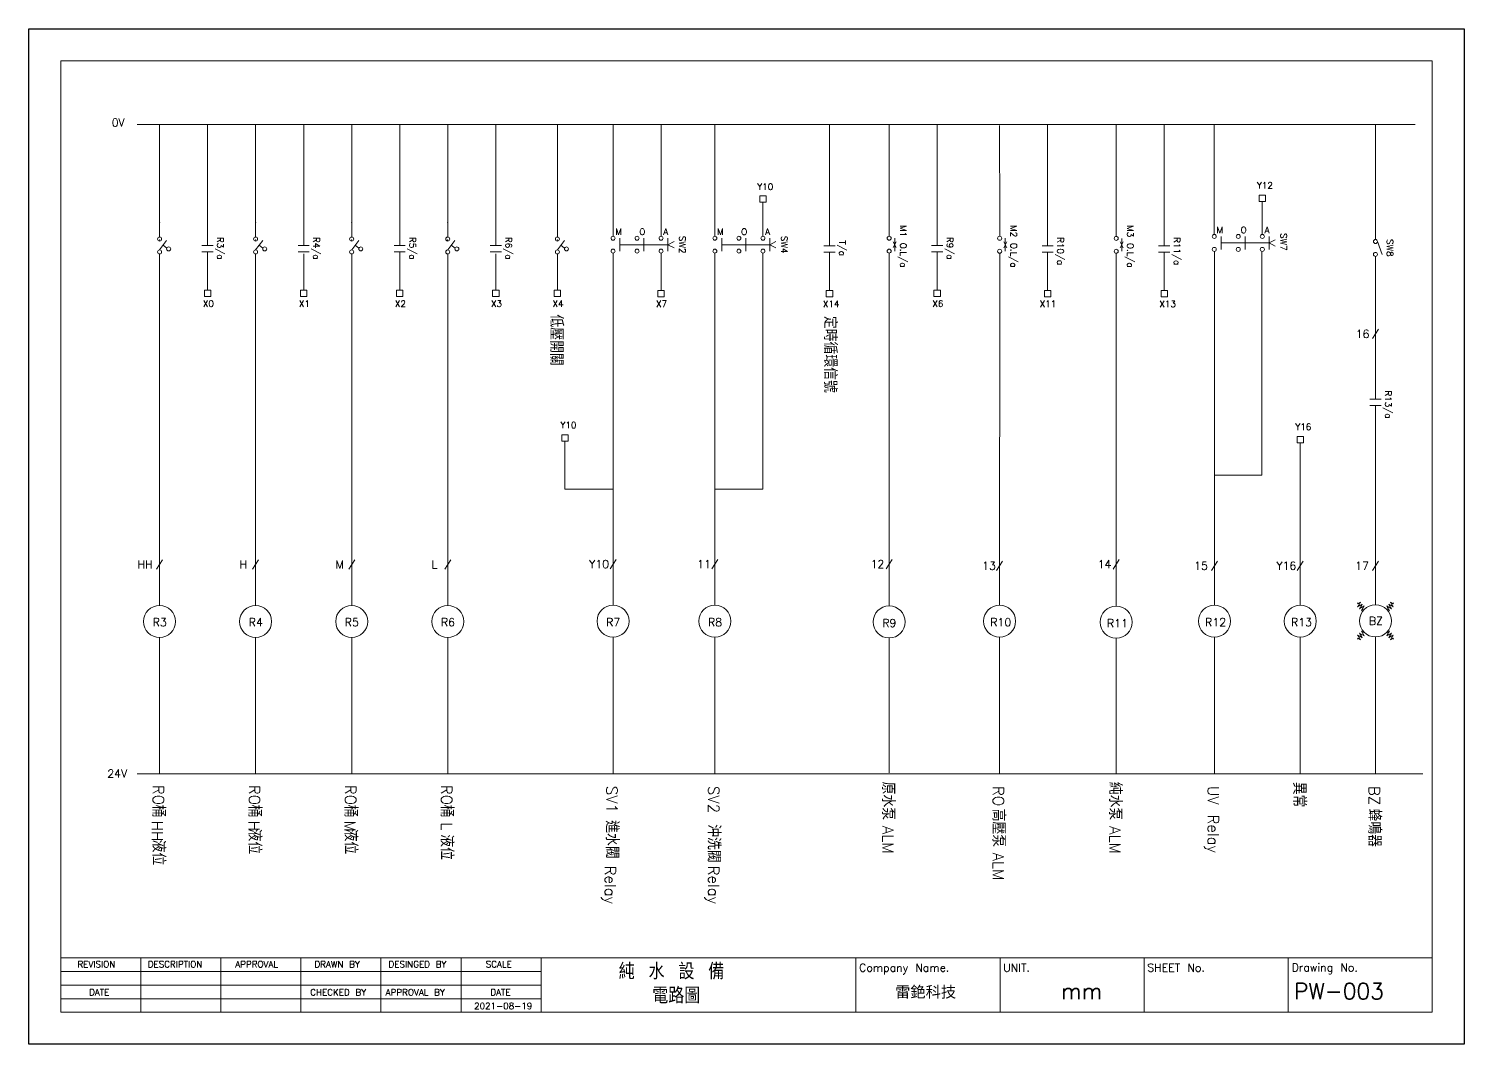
# Model space of a CAD drawing. Header units: millimetres. Extents: x 1497 to 5358, y 966 to 1803.
# Drawn here: x 2685.3 to 2982.3, y 1593.2 to 1803.2 of the extents above; entities that cross this region are included whole.
import ezdxf

# ---------------------------------------------------------------- set-up
doc = ezdxf.new("R2010")
doc.units = ezdxf.units.MM
doc.styles.add('rcs', font='txt.shx')
doc.styles.add('ting', font='monotxt.shx', dxfattribs={"height": 800, "bigfont": 'chineset.shx'})
doc.styles.add('型式1', font='')
doc.styles.get('型式1').set_extended_font_data('MingLiU')

msp = doc.modelspace()

# ---------------------------------------------------------------- linework, layer by layer
at = {"lineweight": 0}
for p, q in [((2691.92, 1796.57), (2975.67, 1796.57)), ((2691.92, 1599.82), (2691.92, 1796.57)), ((2975.67, 1796.57), (2975.67, 1599.82)), ((2707.7, 1783.38), (2711.35, 1783.38)), ((2711.35, 1783.38), (2714, 1783.38)), ((2712.37, 1783.38), (2712.37, 1763.34, 0)), ((2714, 1783.38), (2972.16, 1783.38)), ((2722.3, 1783.38), (2722.3, 1758.35, 0)), ((2732.24, 1783.38), (2732.24, 1763.34, 0)), ((2742.18, 1783.38), (2742.18, 1758.35, 0)), ((2752.11, 1783.38), (2752.11, 1763.34, 0)), ((2762.05, 1783.38), (2762.05, 1758.35, 0)), ((2771.99, 1783.38), (2771.99, 1763.34, 0)), ((2781.93, 1783.38), (2781.93, 1758.35, 0)), ((2794.66, 1783.38), (2794.66, 1760.12, 0)), ((2806.18, 1783.38, 0), (2806.18, 1762.18, 0)), ((2816.12, 1783.38), (2816.12, 1760.29, 0)), ((2827.25, 1783.38, 0), (2827.25, 1762.18, 0)), ((2850.97, 1783.38), (2850.97, 1758.31, 0)), ((2863.31, 1783.38, 0), (2863.31, 1763.51, 0)), ((2873.24, 1783.38), (2873.24, 1758.35, 0)), ((2886.16, 1783.21, 0), (2886.17, 1763.5, 0)), ((2896.1, 1783.38), (2896.1, 1758.32, 0)), ((2910.28, 1783.34, 0), (2910.28, 1763.47, 0)), ((2920.21, 1783.38), (2920.21, 1758.31, 0)), ((2930.57, 1783.39), (2930.57, 1760.65, 0)), ((2963.92, 1783.38), (2963.92, 1759.61, 0)), ((2836.53, 1768.65, 0), (2837.85, 1768.65, 0)), ((2836.53, 1767.32, 0), (2836.53, 1768.65, 0)), ((2837.85, 1767.32, 0), (2836.53, 1767.32, 0)), ((2837.19, 1767.32, 0), (2837.19, 1760.29, 0)), ((2837.85, 1768.65, 0), (2837.85, 1767.32, 0)), ((2939.84, 1767.44, 0), (2939.84, 1768.76, 0)), ((2941.17, 1768.76, 0), (2939.84, 1768.76, 0)), ((2941.17, 1767.44, 0), (2939.84, 1767.44, 0)), ((2940.51, 1767.44, 0), (2940.51, 1760.62, 0)), ((2941.17, 1768.76, 0), (2941.17, 1767.44, 0)), ((2712.37, 1763.34, 0), (2712.37, 1760.12, 0)), ((2732.24, 1763.34, 0), (2732.24, 1760.12, 0)), ((2752.11, 1763.34, 0), (2752.11, 1760.12, 0)), ((2771.99, 1763.34, 0), (2771.99, 1760.12, 0)), ((2806.18, 1763.51, 0), (2806.18, 1760.29, 0)), ((2827.25, 1763.51, 0), (2827.25, 1760.29, 0)), ((2863.31, 1763.51, 0), (2863.31, 1760.3, 0)), ((2886.17, 1763.5, 0), (2886.17, 1760.28, 0)), ((2910.28, 1763.47, 0), (2910.28, 1760.26, 0)), ((2712.37, 1757.45, 0), (2713.82, 1759.41, 0)), ((2713.87, 1757.85, 0), (2713.09, 1758.43, 0)), ((2721.14, 1758.35, 0), (2723.46, 1758.35, 0)), ((2732.24, 1757.45, 0), (2733.7, 1759.41, 0)), ((2733.75, 1757.85, 0), (2732.97, 1758.43, 0)), ((2741.02, 1758.35, 0), (2743.34, 1758.35, 0)), ((2752.11, 1757.45, 0), (2753.57, 1759.41, 0)), ((2753.62, 1757.85, 0), (2752.84, 1758.43, 0)), ((2760.89, 1758.35, 0), (2763.21, 1758.35, 0)), ((2771.99, 1757.45, 0), (2773.45, 1759.41, 0)), ((2773.5, 1757.85, 0), (2772.72, 1758.43, 0)), ((2780.77, 1758.35, 0), (2783.09, 1758.35, 0)), ((2794.66, 1757.45, 0), (2796.12, 1759.41, 0)), ((2796.17, 1757.85, 0), (2795.39, 1758.43, 0)), ((2807.59, 1757.21, 0), (2807.59, 1759.88, 0)), ((2807.59, 1758.54, 0), (2817.53, 1758.54, 0)), ((2812.56, 1757.21, 0), (2812.56, 1759.88, 0)), ((2817.53, 1757.21, 0), (2817.53, 1759.88, 0)), ((2817.53, 1758.54, 0), (2818.81, 1759.2, 0)), ((2817.53, 1758.54, 0), (2818.81, 1757.88, 0)), ((2828.66, 1757.21, 0), (2828.66, 1759.88, 0)), ((2828.66, 1758.54, 0), (2838.6, 1758.54, 0)), ((2833.63, 1757.21, 0), (2833.63, 1759.88, 0)), ((2838.6, 1757.21, 0), (2838.6, 1759.88, 0)), ((2838.6, 1758.54, 0), (2839.88, 1759.2, 0)), ((2838.6, 1758.54, 0), (2839.88, 1757.88, 0)), ((2849.81, 1758.31, 0), (2852.13, 1758.31, 0)), ((2864.77, 1757.94, 0), (2864.16, 1759.15, 0)), ((2864.16, 1757.94, 0), (2864.77, 1759.15, 0)), ((2864.46, 1757.21, 0), (2864.46, 1759.88, 0)), ((2872.08, 1758.35, 0), (2874.4, 1758.35, 0)), ((2887.63, 1757.92, 0), (2887.02, 1759.13, 0)), ((2887.02, 1757.92, 0), (2887.63, 1759.13, 0)), ((2887.32, 1757.19, 0), (2887.32, 1759.86, 0)), ((2894.94, 1758.32, 0), (2897.26, 1758.32, 0)), ((2911.74, 1757.9, 0), (2911.13, 1759.11, 0)), ((2911.13, 1757.9, 0), (2911.74, 1759.11, 0)), ((2911.43, 1757.17, 0), (2911.43, 1759.84, 0)), ((2919.06, 1758.31, 0), (2921.37, 1758.31, 0)), ((2931.98, 1757.57, 0), (2931.98, 1760.24, 0)), ((2931.98, 1758.9, 0), (2941.92, 1758.9, 0)), ((2936.95, 1757.57, 0), (2936.95, 1760.24, 0)), ((2941.92, 1757.57, 0), (2941.92, 1760.24, 0)), ((2941.92, 1758.9, 0), (2943.2, 1759.56, 0)), ((2941.92, 1758.9, 0), (2943.2, 1758.24, 0)), ((2965.29, 1756.53, 0), (2964.33, 1759.2, 0)), ((2712.37, 1756.62, 0), (2712.37, 1753.4, 0)), ((2721.14, 1757.03, 0), (2723.46, 1757.03, 0)), ((2722.3, 1757.03, 0), (2722.3, 1749.13, 0)), ((2732.24, 1756.62, 0), (2732.24, 1753.4, 0)), ((2741.02, 1757.03, 0), (2743.34, 1757.03, 0)), ((2742.18, 1756.62, 0), (2742.18, 1749.13, 0)), ((2752.11, 1756.62, 0), (2752.11, 1753.4, 0)), ((2760.89, 1757.03, 0), (2763.21, 1757.03, 0)), ((2762.05, 1757.03, 0), (2762.05, 1749.13, 0)), ((2771.99, 1756.62, 0), (2771.99, 1753.4, 0)), ((2780.77, 1757.03, 0), (2783.09, 1757.03, 0)), ((2781.93, 1756.62, 0), (2781.93, 1749.13, 0)), ((2794.66, 1756.62, 0), (2794.66, 1749.13, 0)), ((2806.18, 1756.79, 0), (2806.18, 1753.57, 0)), ((2816.12, 1756.79, 0), (2816.12, 1749.1, 0)), ((2827.25, 1756.79, 0), (2827.25, 1753.57, 0)), ((2837.19, 1756.79, 0), (2837.19, 1754.9, 0)), ((2849.81, 1756.99, 0), (2852.13, 1756.99, 0)), ((2850.97, 1756.99, 0), (2850.97, 1749.09, 0)), ((2863.31, 1756.8, 0), (2863.31, 1753.58, 0)), ((2872.08, 1757.03, 0), (2874.4, 1757.03, 0)), ((2873.24, 1757.03, 0), (2873.24, 1749.13, 0)), ((2886.17, 1756.78, 0), (2886.17, 1753.56, 0)), ((2894.94, 1757, 0), (2897.26, 1757, 0)), ((2896.1, 1757, 0), (2896.1, 1749.1, 0)), ((2910.28, 1756.76, 0), (2910.28, 1753.54, 0)), ((2919.06, 1756.99, 0), (2921.37, 1756.99, 0)), ((2920.21, 1756.99, 0), (2920.21, 1749.09, 0)), ((2930.59, 1757.15, 0), (2930.6, 1684.01, 0)), ((2940.44, 1757.05, 0), (2940.44, 1710.86, 0)), ((2963.92, 1756.11, 0), (2963.92, 1726.61, 0)), ((2712.37, 1753.94, 0), (2712.37, 1683.93, 0)), ((2732.24, 1753.94, 0), (2732.24, 1683.93, 0)), ((2752.11, 1753.94, 0), (2752.11, 1683.93, 0)), ((2771.99, 1753.94, 0), (2771.99, 1683.93, 0)), ((2806.18, 1753.57, 0), (2806.18, 1684.01, 0)), ((2827.25, 1753.57, 0), (2827.25, 1684.01, 0)), ((2837.19, 1754.9, 0), (2837.19, 1707.99, 0)), ((2863.31, 1753.57, 0), (2863.31, 1683.85, 0)), ((2886.17, 1753.56, 0), (2886.16, 1684.01, 0)), ((2910.28, 1753.53, 0), (2910.28, 1683.81, 0)), ((2721.64, 1749.13, 0), (2722.97, 1749.13, 0)), ((2721.64, 1747.8, 0), (2721.64, 1749.13, 0)), ((2721.64, 1747.8, 0), (2722.97, 1747.8, 0)), ((2722.97, 1749.13, 0), (2722.97, 1747.8, 0)), ((2741.51, 1749.13, 0), (2742.84, 1749.13, 0)), ((2741.51, 1747.8, 0), (2741.51, 1749.13, 0)), ((2741.51, 1747.8, 0), (2742.84, 1747.8, 0)), ((2742.84, 1749.13, 0), (2742.84, 1747.8, 0)), ((2761.39, 1749.13, 0), (2762.71, 1749.13, 0)), ((2761.39, 1747.8, 0), (2761.39, 1749.13, 0)), ((2761.39, 1747.8, 0), (2762.71, 1747.8, 0)), ((2762.71, 1749.13, 0), (2762.71, 1747.8, 0)), ((2781.26, 1749.13, 0), (2782.59, 1749.13, 0)), ((2781.26, 1747.8, 0), (2781.26, 1749.13, 0)), ((2781.26, 1747.8, 0), (2782.59, 1747.8, 0)), ((2782.59, 1749.13, 0), (2782.59, 1747.8, 0)), ((2794, 1749.13, 0), (2795.33, 1749.13, 0)), ((2794, 1747.8, 0), (2794, 1749.13, 0)), ((2794, 1747.8, 0), (2795.33, 1747.8, 0)), ((2795.33, 1749.13, 0), (2795.33, 1747.8, 0)), ((2815.46, 1749.1, 0), (2816.78, 1749.1, 0)), ((2815.46, 1747.77, 0), (2815.46, 1749.1, 0)), ((2816.78, 1747.77, 0), (2815.46, 1747.77, 0)), ((2816.78, 1749.1, 0), (2816.78, 1747.77, 0)), ((2850.3, 1749.09, 0), (2851.63, 1749.09, 0)), ((2850.3, 1747.76, 0), (2850.3, 1749.09, 0)), ((2850.3, 1747.76, 0), (2851.63, 1747.76, 0)), ((2851.63, 1749.09, 0), (2851.63, 1747.76, 0)), ((2872.58, 1749.13, 0), (2873.9, 1749.13, 0)), ((2872.58, 1747.8, 0), (2872.58, 1749.13, 0)), ((2872.58, 1747.8, 0), (2873.9, 1747.8, 0)), ((2873.9, 1749.13, 0), (2873.9, 1747.8, 0)), ((2895.44, 1749.1, 0), (2896.77, 1749.1, 0)), ((2895.44, 1747.77, 0), (2895.44, 1749.1, 0)), ((2895.44, 1747.77, 0), (2896.77, 1747.77, 0)), ((2896.77, 1749.1, 0), (2896.77, 1747.77, 0)), ((2919.55, 1749.09, 0), (2920.88, 1749.09, 0)), ((2919.55, 1747.76, 0), (2919.55, 1749.09, 0)), ((2919.55, 1747.76, 0), (2920.88, 1747.76, 0)), ((2920.88, 1749.09, 0), (2920.88, 1747.76, 0)), ((2963.3, 1739.11, 0), (2964.54, 1741.07, 0)), ((2962.76, 1726.61, 0), (2965.08, 1726.61, 0)), ((2962.76, 1725.29, 0), (2965.08, 1725.29, 0)), ((2963.92, 1725.29, 0), (2963.92, 1684.05, 0)), ((2795.58, 1719.25, 0), (2796.91, 1719.25, 0)), ((2795.58, 1717.93, 0), (2795.58, 1719.25, 0)), ((2796.91, 1717.93, 0), (2795.58, 1717.93, 0)), ((2796.24, 1717.93, 0), (2796.24, 1707.99, 0)), ((2796.91, 1719.25, 0), (2796.91, 1717.93, 0)), ((2947.71, 1718.9, 0), (2949.04, 1718.9, 0)), ((2947.71, 1717.58, 0), (2947.71, 1718.9, 0)), ((2949.04, 1717.58, 0), (2947.71, 1717.58, 0)), ((2948.37, 1717.58, 0), (2948.37, 1710.54, 0)), ((2949.04, 1718.9, 0), (2949.04, 1717.58, 0)), ((2940.44, 1710.86, 0), (2930.57, 1710.86, 0)), ((2806.18, 1707.99, 0), (2796.24, 1707.99, 0)), ((2827.25, 1707.99, 0), (2837.19, 1707.99, 0)), ((2948.37, 1710.54, 0), (2948.37, 1684.01, 0)), ((2711.74, 1691.43, 0), (2712.99, 1693.39, 0)), ((2731.62, 1691.43, 0), (2732.86, 1693.39, 0)), ((2751.49, 1691.43, 0), (2752.73, 1693.39, 0)), ((2771.37, 1691.43, 0), (2772.61, 1693.39, 0)), ((2805.56, 1691.51, 0), (2806.8, 1693.47, 0)), ((2826.63, 1691.51, 0), (2827.87, 1693.47, 0)), ((2862.69, 1691.51, 0), (2863.93, 1693.47, 0)), ((2885.54, 1691.16, 0), (2886.78, 1693.12, 0)), ((2909.66, 1691.47, 0), (2910.9, 1693.43, 0)), ((2929.98, 1691.16, 0), (2931.23, 1693.12, 0)), ((2947.75, 1691.16, 0), (2948.99, 1693.12, 0)), ((2963.3, 1691.16, 0), (2964.54, 1693.12, 0)), ((2960.36, 1684.3, 0), (2960.17, 1684.49, 0)), ((2960.23, 1683.66, 0), (2960.55, 1684.1, 0)), ((2960.8, 1684.62, 0), (2960.36, 1684.3, 0)), ((2960.55, 1684.1, 0), (2960.8, 1684.62, 0)), ((2961.19, 1684.23, 0), (2960.74, 1683.91, 0)), ((2960.94, 1683.72, 0), (2961.19, 1684.23, 0)), ((2966.9, 1683.72, 0), (2966.65, 1684.23, 0)), ((2966.65, 1684.23, 0), (2967.09, 1683.91, 0)), ((2967.28, 1684.1, 0), (2967.04, 1684.62, 0)), ((2967.04, 1684.62, 0), (2967.48, 1684.3, 0)), ((2967.61, 1683.66, 0), (2967.28, 1684.1, 0)), ((2967.48, 1684.3, 0), (2967.66, 1684.49, 0)), ((2960.74, 1683.91, 0), (2960.23, 1683.66, 0)), ((2960.62, 1683.27, 0), (2960.94, 1683.72, 0)), ((2961.13, 1683.52, 0), (2960.62, 1683.27, 0)), ((2961.01, 1682.88, 0), (2961.33, 1683.33, 0)), ((2961.52, 1683.13, 0), (2961.01, 1682.88, 0)), ((2961.58, 1683.84, 0), (2961.13, 1683.52, 0)), ((2961.33, 1683.33, 0), (2961.58, 1683.84, 0)), ((2961.58, 1683.08, 0), (2961.52, 1683.13, 0)), ((2966.51, 1683.33, 0), (2966.26, 1683.84, 0)), ((2966.26, 1683.84, 0), (2966.7, 1683.52, 0)), ((2966.26, 1683.08, 0), (2966.31, 1683.13, 0)), ((2966.31, 1683.13, 0), (2966.83, 1682.88, 0)), ((2966.83, 1682.88, 0), (2966.51, 1683.33, 0)), ((2966.7, 1683.52, 0), (2967.22, 1683.27, 0)), ((2967.22, 1683.27, 0), (2966.9, 1683.72, 0)), ((2967.09, 1683.91, 0), (2967.61, 1683.66, 0)), ((2961.13, 1677.95, 0), (2960.62, 1678.2, 0)), ((2960.62, 1678.2, 0), (2960.94, 1677.76, 0)), ((2961.52, 1678.34, 0), (2961.01, 1678.59, 0)), ((2961.01, 1678.59, 0), (2961.33, 1678.15, 0)), ((2961.33, 1678.15, 0), (2961.58, 1677.63, 0)), ((2961.58, 1678.4, 0), (2961.52, 1678.34, 0)), ((2966.26, 1678.4, 0), (2966.31, 1678.34, 0)), ((2966.51, 1678.15, 0), (2966.26, 1677.63, 0)), ((2966.31, 1678.34, 0), (2966.83, 1678.59, 0)), ((2966.83, 1678.59, 0), (2966.51, 1678.15, 0)), ((2966.7, 1677.95, 0), (2967.22, 1678.2, 0)), ((2967.22, 1678.2, 0), (2966.9, 1677.76, 0)), ((2712.37, 1649.14), (2712.37, 1677.31, 0)), ((2732.24, 1649.14), (2732.24, 1677.31, 0)), ((2752.11, 1649.14), (2752.11, 1677.31, 0)), ((2771.99, 1649.14), (2771.99, 1677.31, 0)), ((2806.18, 1677.39, 0), (2806.18, 1649.14)), ((2827.24, 1677.39, 0), (2827.24, 1649.13, 0)), ((2863.31, 1677.22, 0), (2863.31, 1649.32, 0)), ((2886.16, 1677.39, 0), (2886.16, 1649.13, 0)), ((2910.28, 1677.18, 0), (2910.28, 1649.28, 0)), ((2930.59, 1677.39, 0), (2930.59, 1649.14)), ((2948.37, 1677.39, 0), (2948.37, 1649.14)), ((2960.36, 1677.18, 0), (2960.17, 1676.99, 0)), ((2960.74, 1677.57, 0), (2960.23, 1677.81, 0)), ((2960.23, 1677.81, 0), (2960.55, 1677.37, 0)), ((2960.8, 1676.85, 0), (2960.36, 1677.18, 0)), ((2960.55, 1677.37, 0), (2960.8, 1676.85, 0)), ((2961.19, 1677.24, 0), (2960.74, 1677.57, 0)), ((2960.94, 1677.76, 0), (2961.19, 1677.24, 0)), ((2961.58, 1677.63, 0), (2961.13, 1677.95, 0)), ((2963.92, 1677.43, 0), (2963.92, 1649.14)), ((2966.26, 1677.63, 0), (2966.7, 1677.95, 0)), ((2966.9, 1677.76, 0), (2966.65, 1677.24, 0)), ((2966.65, 1677.24, 0), (2967.09, 1677.57, 0)), ((2967.28, 1677.37, 0), (2967.04, 1676.85, 0)), ((2967.04, 1676.85, 0), (2967.48, 1677.18, 0)), ((2967.09, 1677.57, 0), (2967.61, 1677.81, 0)), ((2967.61, 1677.81, 0), (2967.28, 1677.37, 0)), ((2967.48, 1677.18, 0), (2967.66, 1676.99, 0)), ((2707.7, 1649.14), (2711.35, 1649.14)), ((2711.35, 1649.14), (2714, 1649.14)), ((2714, 1649.14), (2973.71, 1649.14)), ((2691.92, 1611.09), (2975.67, 1611.09)), ((2708.48, 1599.82), (2708.48, 1611.09)), ((2725.04, 1599.77), (2725.04, 1611.03)), ((2741.6, 1599.77), (2741.6, 1611.03)), ((2758.16, 1599.77), (2758.16, 1611.03)), ((2774.73, 1599.77), (2774.73, 1611.03)), ((2791.29, 1599.82), (2791.29, 1611.03)), ((2856.43, 1599.82), (2856.43, 1611.03)), ((2886.24, 1599.82), (2886.24, 1611.03)), ((2916.05, 1599.82), (2916.05, 1611.03)), ((2945.86, 1599.82), (2945.86, 1611.03)), ((2691.92, 1608.26), (2791.29, 1608.26)), ((2691.92, 1605.43), (2791.29, 1605.43)), ((2691.92, 1602.6), (2791.29, 1602.6)), ((2975.67, 1599.82), (2691.92, 1599.82))]:
    msp.add_line(p, q, dxfattribs=at)
msp.add_lwpolyline([(2982.29, 1593.2), (2685.29, 1593.2), (2685.29, 1803.2), (2982.29, 1803.2)], close=True)
for centre, radius in [((2712.37, 1759.71, 0), 0.416), ((2732.24, 1759.71, 0), 0.416), ((2752.11, 1759.71, 0), 0.416), ((2771.99, 1759.71, 0), 0.416), ((2794.66, 1759.71, 0), 0.416), ((2806.18, 1759.88, 0), 0.416), ((2811.15, 1759.88, 0), 0.416), ((2816.12, 1759.88, 0), 0.416), ((2827.25, 1759.88, 0), 0.416), ((2832.22, 1759.88, 0), 0.416), ((2837.19, 1759.88, 0), 0.416), ((2863.31, 1759.88, 0), 0.416), ((2886.17, 1759.86, 0), 0.416), ((2910.28, 1759.84, 0), 0.416), ((2930.57, 1760.24, 0), 0.416), ((2935.54, 1760.24, 0), 0.416), ((2940.51, 1760.24, 0), 0.416), ((2963.92, 1759.2, 0), 0.416), ((2963.92, 1759.2, 0), 0.416), ((2712.37, 1757.04, 0), 0.416), ((2714.25, 1757.67, 0), 0.416), ((2732.24, 1757.04, 0), 0.416), ((2734.12, 1757.67, 0), 0.416), ((2752.11, 1757.04, 0), 0.416), ((2754, 1757.67, 0), 0.416), ((2771.99, 1757.04, 0), 0.416), ((2773.87, 1757.67, 0), 0.416), ((2794.66, 1757.04, 0), 0.416), ((2796.55, 1757.67, 0), 0.416), ((2806.18, 1757.21, 0), 0.416), ((2811.15, 1757.21, 0), 0.416), ((2816.12, 1757.21, 0), 0.416), ((2827.25, 1757.21, 0), 0.416), ((2832.22, 1757.21, 0), 0.416), ((2837.19, 1757.21, 0), 0.416), ((2863.31, 1757.21, 0), 0.416), ((2886.17, 1757.19, 0), 0.416), ((2910.28, 1757.17, 0), 0.416), ((2930.57, 1757.57, 0), 0.416), ((2935.54, 1757.57, 0), 0.416), ((2940.51, 1757.57, 0), 0.416), ((2963.92, 1756.53, 0), 0.416), ((2963.92, 1756.53, 0), 0.416), ((2806.18, 1680.7, 0), 3.31), ((2827.25, 1680.7, 0), 3.31), ((2886.16, 1680.7, 0), 3.31), ((2930.6, 1680.7, 0), 3.31), ((2948.37, 1680.7, 0), 3.31), ((2963.92, 1680.74, 0), 3.31), ((2712.37, 1680.62, 0), 3.31), ((2732.24, 1680.62, 0), 3.31), ((2752.11, 1680.62, 0), 3.31), ((2771.99, 1680.62, 0), 3.31), ((2863.31, 1680.53, 0), 3.31), ((2910.28, 1680.49, 0), 3.31)]:
    msp.add_circle(centre, radius, dxfattribs=at)
for p in [(2712.36, 1763.15, 0), (2732.23, 1763.15, 0), (2752.11, 1763.15, 0), (2771.98, 1763.15, 0), (2712.37, 1759.53, 0), (2732.24, 1759.53, 0), (2752.11, 1759.53, 0), (2771.99, 1759.53, 0), (2794.66, 1759.53, 0)]:
    msp.add_point(p, dxfattribs=at)

# ---------------------------------------------------------------- texts
for s, height, style, p in [('0V', 1.656, 'rcs', (2702.45, 1782.96)), ('Y10', 1.325, 'rcs', (2836.02, 1769.86, 0)), ('Y12', 1.325, 'rcs', (2939.39, 1770.13, 0)), ('M', 1.32, 'rcs', (2806.65, 1760.56, 0)), ('O', 1.32, 'rcs', (2811.62, 1760.56, 0)), ('A', 1.32, 'rcs', (2816.59, 1760.56, 0)), ('M', 1.32, 'rcs', (2827.73, 1760.56, 0)), ('O', 1.32, 'rcs', (2832.69, 1760.56, 0)), ('A', 1.32, 'rcs', (2837.66, 1760.56, 0)), ('M', 1.32, 'rcs', (2931.04, 1760.92, 0)), ('O', 1.32, 'rcs', (2936.01, 1760.92, 0)), ('A', 1.32, 'rcs', (2940.98, 1760.92, 0)), ('X0', 1.325, 'rcs', (2721.32, 1745.68, 0)), ('X1', 1.325, 'rcs', (2741.19, 1745.68, 0)), ('X2', 1.325, 'rcs', (2761.07, 1745.68, 0)), ('X3', 1.325, 'rcs', (2780.94, 1745.68, 0)), ('X4', 1.325, 'rcs', (2793.68, 1745.68, 0)), ('X7', 1.325, 'rcs', (2815.09, 1745.65, 0)), ('X14', 1.325, 'rcs', (2849.62, 1745.64, 0)), ('X6', 1.325, 'rcs', (2872.26, 1745.68, 0)), ('X11', 1.325, 'rcs', (2894.45, 1745.65, 0)), ('X13', 1.325, 'rcs', (2919.23, 1745.64, 0)), ('16', 1.656, 'rcs', (2959.83, 1739.26, 0)), ('Y10', 1.325, 'rcs', (2795.31, 1720.57, 0)), ('Y16', 1.325, 'rcs', (2947.35, 1720.22, 0)), ('HH', 1.656, 'rcs', (2707.81, 1691.58, 0)), ('H', 1.66, 'rcs', (2728.9, 1691.58, 0)), ('M', 1.66, 'rcs', (2748.78, 1691.58, 0)), ('L', 1.66, 'rcs', (2768.65, 1691.58, 0)), ('Y10', 1.656, 'rcs', (2801.24, 1691.67, 0)), ('11', 1.656, 'rcs', (2823.57, 1691.67, 0)), ('12', 1.656, 'rcs', (2859.47, 1691.67, 0)), ('13', 1.656, 'rcs', (2882.56, 1691.32, 0)), ('14', 1.656, 'rcs', (2906.44, 1691.63, 0)), ('15', 1.656, 'rcs', (2926.41, 1691.32, 0)), ('Y16', 1.656, 'rcs', (2943.42, 1691.32, 0)), ('17', 1.656, 'rcs', (2959.73, 1691.32, 0)), ('R3', 1.656, 'rcs', (2710.95, 1679.65, 0)), ('R4', 1.656, 'rcs', (2730.82, 1679.65, 0)), ('R5', 1.656, 'rcs', (2750.69, 1679.65, 0)), ('R6', 1.656, 'rcs', (2770.57, 1679.65, 0)), ('R7', 1.656, 'rcs', (2804.76, 1679.65, 0)), ('R8', 1.656, 'rcs', (2825.83, 1679.65, 0)), ('R9', 1.656, 'rcs', (2861.89, 1679.48, 0)), ('R10', 1.656, 'rcs', (2884.23, 1679.65, 0)), ('R11', 1.656, 'rcs', (2908.36, 1679.44, 0)), ('R12', 1.656, 'rcs', (2928.68, 1679.65, 0)), ('R13', 1.656, 'rcs', (2946.45, 1679.65, 0)), ('BZ', 1.656, 'rcs', (2962.55, 1679.9, 0)), ('24V', 1.656, 'rcs', (2701.55, 1648.34)), ('REVISION', 1.325, 'rcs', (2695.37, 1609.09)), ('DESCRIPTION', 1.3249, 'rcs', (2709.92, 1609.09)), ('APPROVAL', 1.325, 'rcs', (2728.02, 1609.09)), ('DRAWN BY', 1.325, 'rcs', (2744.4, 1609.09)), ('DESINGED BY', 1.3249, 'rcs', (2759.74, 1609.09)), ('SCALE', 1.325, 'rcs', (2779.84, 1609.09)), ('純 水 設 備', 3.312, 'ting', (2807.35, 1606.62)), ('Company Name.', 1.6562, 'rcs', (2857.09, 1608.21)), ('UNIT.', 1.656, 'rcs', (2886.9, 1608.21)), ('SHEET No.', 1.656, 'rcs', (2916.71, 1608.21)), ('Drawing No.', 1.6562, 'rcs', (2946.58, 1608.27)), ('DATE', 1.325, 'rcs', (2697.78, 1603.3)), ('CHECKED BY', 1.325, 'rcs', (2743.53, 1603.28)), ('APPROVAL BY', 1.3249, 'rcs', (2759.14, 1603.28)), ('DATE', 1.325, 'rcs', (2780.8, 1603.3)), ('電路圖', 3.312, 'ting', (2814.29, 1601.63)), ('雷銫科技', 2.319, '型式1', (2864.53, 1602.87)), ('mm', 3.312, 'rcs', (2898.89, 1602.53)), ('PW-003', 3.312, 'rcs', (2947.06, 1602.53)), ('2021-08-19', 1.325, 'rcs', (2777.44, 1600.47))]:
    msp.add_text(s, height=height, dxfattribs=dict(at, style=style)).set_placement(p)
for s, height, style, p in [('M1 O.L/a', 1.325, 'rcs', (2865.57, 1762.62, 0)), ('M2 O.L/a', 1.325, 'rcs', (2888.43, 1762.6, 0)), ('M3 O.L/a', 1.325, 'rcs', (2912.54, 1762.58, 0)), ('R3/a', 1.325, 'rcs', (2724.3, 1760.14, 0)), ('R4/a', 1.325, 'rcs', (2744.17, 1760.14, 0)), ('R5/a', 1.325, 'rcs', (2764.05, 1760.14, 0)), ('R6/a', 1.325, 'rcs', (2783.92, 1760.14, 0)), ('SW2', 1.325, 'rcs', (2819.88, 1760.37, 0)), ('SW4', 1.325, 'rcs', (2840.95, 1760.37, 0)), ('T/a', 1.325, 'rcs', (2852.96, 1759.44, 0)), ('R9/a', 1.325, 'rcs', (2875.24, 1760.14, 0)), ('R10/a', 1.325, 'rcs', (2898.1, 1760.11, 0)), ('R11/a', 1.325, 'rcs', (2922.21, 1760.1, 0)), ('SW7', 1.325, 'rcs', (2944.27, 1760.94, 0)), ('SW8', 1.325, 'rcs', (2966.25, 1759.7, 0)), ('低壓開關', 2.65, 'ting', (2793.17, 1744.11, 0)), ('定時循環信號', 2.65, 'ting', (2849.82, 1743.81, 0)), ('R13/a', 1.325, 'rcs', (2965.91, 1728.39, 0)), ('RO', 2.268, 'rcs', (2711, 1646.85, 0)), ('RO', 2.268, 'rcs', (2730.87, 1646.85, 0)), ('RO', 2.268, 'rcs', (2750.74, 1646.85, 0)), ('RO', 2.268, 'rcs', (2770.62, 1646.85, 0)), ('SV1', 2.268, 'rcs', (2804.81, 1646.63, 0)), ('SV2', 2.268, 'rcs', (2825.88, 1646.62, 0)), ('原水泵', 2.65, 'ting', (2861.81, 1647.51, 0)), ('RO', 2.268, 'rcs', (2884.79, 1646.63, 0)), ('純水泵', 2.65, 'ting', (2908.78, 1647.47, 0)), ('UV Relay', 2.268, 'rcs', (2929.22, 1646.62, 0)), ('異常', 2.65, 'ting', (2946.87, 1647.47, 0)), ('BZ', 2.268, 'rcs', (2962.55, 1646.62, 0)), ('桶  液位', 2.65, 'ting', (2710.87, 1642.74, 0)), ('桶 液位', 2.65, 'ting', (2730.74, 1642.74, 0)), ('桶 液位', 2.65, 'ting', (2750.62, 1642.74, 0)), ('桶', 2.65, 'ting', (2770.49, 1642.74, 0)), ('進水閥', 2.65, 'ting', (2804.68, 1639.54, 0)), ('高壓泵', 2.65, 'ting', (2884.66, 1641.92, 0)), ('蜂鳴器', 2.65, 'ting', (2962.42, 1641.93, 0)), ('HH', 2.268, 'rcs', (2710.77, 1639.46, 0)), ('H', 2.27, 'rcs', (2730.79, 1639.46, 0)), ('M', 2.27, 'rcs', (2750.6, 1639.46, 0)), ('液位', 2.65, 'ting', (2770.49, 1636.61, 0)), ('L', 2.27, 'rcs', (2770.62, 1639.13, 0)), ('沖洗閥', 2.65, 'ting', (2825.75, 1638.71, 0)), ('ALM', 2.268, 'rcs', (2861.94, 1638.37, 0)), ('ALM', 2.268, 'rcs', (2908.91, 1638.33, 0)), ('ALM', 2.268, 'rcs', (2884.79, 1632.84, 0)), ('Relay', 2.268, 'rcs', (2804.49, 1630.14, 0)), ('Relay', 2.268, 'rcs', (2825.87, 1630.14, 0))]:
    msp.add_text(s, height=height, rotation=270, dxfattribs=dict(at, style=style)).set_placement(p)

doc.saveas('drawing.dxf')
